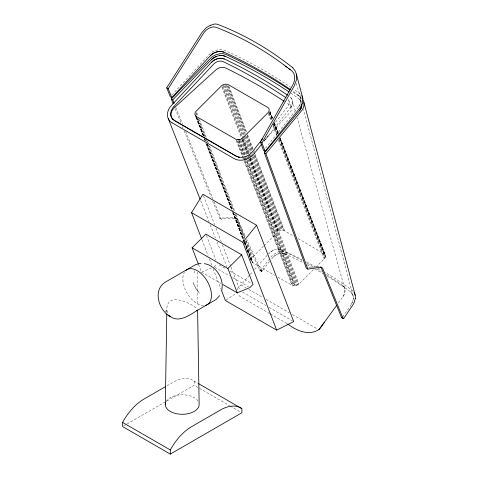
<?xml version="1.0" encoding="UTF-8"?>
<svg xmlns="http://www.w3.org/2000/svg" width="478" height="478" viewBox="0 0 478 478"><rect width="100%" height="100%" fill="white"/><g stroke="black" fill="none" stroke-linecap="round" stroke-linejoin="round"><path stroke-width="0.36" stroke-dasharray="2.39 1.79" d="M166.816 312.373C165.101 291.257 187.501 301.271 196.912 308.477M263.48 246.218L252.45 257.224C250.789 258.616 250.597 261.544 252.665 262.643L274.605 275.31M315.779 267.304L324.664 258.371L325.476 256.555L325.428 255.354L280.156 138.112M194.188 273.046L194.492 270.5M292.566 102.979L291.867 105.459L290.433 107.813L263.45 141.9L268.821 135.113M237.076 289.68L238.474 287.129L241.026 284.9A14.657 11.556 -35.1 0 1 241.916 283.812L249.707 275.029M342.696 317.016C346.233 310.204 358.685 300.017 350.625 291.897A529.373 425.683 -43 0 0 326.683 275.866M351.276 304.337L352.686 301.648L353.272 298.852L353.158 296.139L303.512 109.498M338.4 302.98C341.149 298.816 345.887 294.687 344.853 289.148L297.173 117.851M343.073 296.551C345.57 293.289 346.054 287.953 342.409 285.312A596.162 470.185 -35.1 0 0 326.456 274.701M290.433 107.813C292.906 104.67 293.611 99.376 289.943 96.819L291.526 98.474L292.369 100.601L295.368 111.386M265.445 148.294L298.601 106.845C304.337 99.532 297.101 90.491 296.39 82.754M298.601 106.845C301.427 103.517 302.06 97.835 298.2 95.02A627.321 487.136 -30.6 0 0 292.201 90.772M246.206 240.512L259.865 270.405L260.982 269.849L271.641 256.136L276.111 252.79A12.637 10.134 -42.8 0 1 282.856 251.309L285.946 252.043M259.739 270.339L261.358 271.265L262.165 271.026L269.622 261.4M273.016 125.439L287.631 106.761A7.618 5.915 -30.6 0 0 287.84 99.113M250.191 274.48L252.629 271.731M254.571 269.538L267.22 255.258M253.442 152.374L256.435 149.1M264.914 139.821L289.847 112.527A7.588 5.617 -21.1 0 0 289.584 104.879A723.823 535.599 -21.1 0 0 285.964 102.459M171.829 95.122L210.117 53.602A13.539 10.522 -30.6 0 1 214.933 50.662L218.494 49.694A13.103 10.187 -30.7 0 1 223.626 49.957L225.132 50.495A629.46 488.779 -30.6 0 1 290.588 87.193M214.108 266.909L217.287 263.742M264.005 245.698L277.664 232.069L280.323 230.492L284.004 230.498L293.641 235.995M277.832 277.168L292.028 285.366L295.541 285.844L298.971 284.075L313.676 269.401M225.998 300.106L235.762 293.504M166.971 385.794L172.695 382.49A40.905 23.613 -60 0 1 194.164 381.109L198.035 383.344M123.898 425.814L126.473 424.327M127.118 423.95L194.164 385.244L229.625 405.714M273.416 250.281L270.859 251.679L268.678 253.615C271.755 250.197 276.834 248.327 281.267 250.024L278.847 249.343L276.147 249.414M198.537 264.519L201.483 272.173L212.113 267.74M308.519 267.931L318.701 266.407A7.284 3.955 -62 0 1 320.039 266.539M212.71 201.029L219.719 218.261L233.473 217.215A7.284 4.445 -57.8 0 1 236.496 218.984L244.993 237.823M219.719 218.261L221.206 219.121L234.967 218.082A7.284 4.445 -57.8 0 1 237.99 219.844L245.573 236.664M284.792 253.902C280.042 252.187 274.868 254.786 271.857 258.496C274.862 254.756 280.018 252.049 284.792 253.902A529.373 425.683 -43 0 1 303.267 262.727M298.158 238.6L324.909 254.302M234.967 217.436L236.461 218.297M260.982 269.849L262.476 270.709M260.833 270.016L262.326 270.877M260.671 270.166L262.165 271.026M260.504 270.279L261.998 271.14M260.337 270.369L261.83 271.229M260.169 270.417L261.663 271.277M259.56 270.118L261.502 271.289M219.205 264.848L225.592 268.534M230.061 271.116L251.786 283.657M214.747 267.28L229.44 275.764M232.637 277.61L248.608 286.83M241.026 284.9L246.17 287.87M248.745 289.351L262.894 297.519M266.109 299.377L289.262 312.737M292.476 314.596L317.553 329.073M242.621 292.112L265.905 305.55M269.138 307.414L292.416 320.852M201.483 272.173L221.29 283.609M269.771 313.634L240.87 296.952L239.424 295.96L237.464 293.617M270.417 314.004L287.117 323.642M230.271 406.085L240.583 412.042M301.881 98.558L300.752 97.584A631.85 484.77 -27.8 0 0 292.309 91.704M300.429 94.178L299.67 93.521A629.46 488.779 -30.6 0 0 293.635 89.278M353.17 291.198L352.047 290.194A531.512 427.404 -43 0 0 324.897 272.221M290.851 93.168A629.711 483.133 -27.8 0 1 299.264 99.036L300.979 100.792L301.672 102.471M342.409 285.312L343.993 286.985L344.853 289.148M299.27 99.03L300.931 100.804L301.582 102.489M298.2 95.02L299.873 96.819L300.746 99.107M350.625 291.897L352.28 293.743L353.158 296.139M261.233 271.205L246.791 239.359M175.826 107.46L182.548 124.005M185.631 131.587L213.086 199.135M214.204 201.889L221.206 219.121M175.175 108.667L180.774 122.452M182.459 126.592L183.014 127.967M184.138 130.727L211.312 197.581M200.67 200.587L209.131 221.989M210.224 224.75L215.405 237.865M217.042 241.993L226.847 266.772M288.808 100.523L291.21 106.767M269.956 111.338L272.705 118.436M274.247 122.47L278.531 133.601M280.138 137.778L325.428 255.354M269.974 111.679L272.651 118.634M274.258 122.81L278.549 133.942M270.04 111.924L272.454 118.186M274.33 123.055L278.351 133.493M280.228 138.363L325.512 255.945M270.004 112.533L272.496 118.891M274.294 123.671L278.316 134.103M279.732 137.676L325.476 256.555M269.568 112.264L272.251 119.225M273.858 123.396L277.873 133.834M279.75 138.704L323.97 253.501M269.58 112.455L272.263 119.416M273.87 123.593L277.885 134.025M279.499 138.202L325.321 257.17M269.311 113.071L271.988 120.026M273.595 124.202L277.348 133.942M279.493 139.504L325.046 257.779M268.929 113.656L271.337 119.918M273.213 124.788L276.965 134.527M279.11 140.096L324.664 258.371M268.176 113.513L271.122 121.161M272.998 126.031L276.75 135.776M278.357 139.946L324.186 258.921M229.135 86.763L247.359 134.073M247.628 134.766L253.25 149.381M255.127 154.251L284.607 230.778M228.263 85.783L246.218 132.4M247.293 135.184L252.653 149.1M253.722 151.879L284.004 230.498M227.863 86.291L245.817 132.902M246.893 135.686L252.515 150.295M254.392 155.165L283.334 230.306M226.877 85.496L245.363 133.499M246.439 136.284L252.067 150.893M253.943 155.762L282.618 230.211M225.855 84.797L245.417 135.585M245.686 136.284L252.115 152.978M252.384 153.677L253.185 155.762M253.454 156.461L281.859 230.205M225.353 85.586L244.915 136.379M245.184 137.072L250.813 151.681M252.683 156.557L281.094 230.3M224.588 85.777L250.848 153.964M251.117 154.657L251.918 156.742M252.187 157.441L280.323 230.492M223.573 85.365L243.672 137.544M243.941 138.238L250.108 154.239M250.37 154.938L251.177 157.023M251.446 157.716L279.582 230.772M222.873 85.723L242.973 137.903M243.236 138.602L249.402 154.603M249.671 155.296L250.472 157.387M250.741 158.081L278.877 231.131M243.23 139.361L248.59 153.277M250.466 158.146L298.971 284.075M222.497 86.859L248.488 154.34M250.096 158.517L278.238 231.567M242.657 139.863L249.63 157.949M249.892 158.648L298.397 284.577M221.929 87.355L241.754 138.841M242.023 139.534L247.652 154.149M249.528 159.019L277.664 232.069M241.749 139.6L247.909 155.601M248.178 156.3L248.984 158.385M249.253 159.084L297.752 285.013M241.312 140.657L247.21 155.965M247.479 156.659L248.279 158.75M248.548 159.443L297.053 285.372M240.303 140.245L247.538 159.031M247.807 159.724L296.312 285.653M239.538 140.43L245.166 155.045M247.042 159.915L295.541 285.844M239.114 140.484L245.543 157.184M245.811 157.877L295.123 285.892M238.964 141.177L245.13 157.184M245.399 157.877L294.705 285.892M238.283 141.225L244.443 157.226M244.712 157.919L245.513 160.005M245.782 160.704L294.018 285.934M237.56 141.124L243.72 157.125M243.989 157.824L244.796 159.909M245.065 160.608L293.301 285.838M236.622 140.239L243.32 157.632M243.589 158.326L292.632 285.647M236.287 140.651L243.792 160.13M244.061 160.829L292.028 285.366M196.709 112.509L198.053 115.993M199.392 119.47L206.359 137.556M207.697 141.034L208.235 142.426M209.573 145.91L234.495 210.613M236.102 214.783L244.945 237.745M246.021 240.53L252.45 257.224M196.231 113.059L197.032 115.15M198.376 118.628L205.343 136.714M206.95 140.891L207.482 142.283M208.557 145.067L234.017 211.162M235.086 213.941L244.467 238.295M245.537 241.079L251.972 257.773M195.849 113.65L196.386 115.043M197.994 119.213L204.692 136.606M206.03 140.09L206.568 141.476M207.637 144.26L233.366 211.055M234.435 213.833L244.085 238.881M245.154 241.665L251.589 258.365M196.912 117.737L204.148 136.523M205.235 139.498L205.773 140.891M206.843 143.675L233.103 211.856M233.372 212.549L244.36 241.079M244.628 241.772L252.665 262.643M196.697 117.767L203.933 136.553M206.878 144.207L232.069 209.603M233.139 212.387L244.395 241.611M244.664 242.304L252.432 262.482M196.506 117.57L203.742 136.355M206.687 144.009L231.878 209.406M233.216 212.883L244.204 241.414M244.473 242.107L252.241 262.285M196.488 117.66L203.724 136.445M204.799 139.229L205.337 140.622M206.675 144.099L231.866 209.495M233.204 212.979L244.192 241.504M244.461 242.197L251.159 259.59M196.189 117.576L203.419 136.361M204.494 139.146L205.032 140.532M206.371 144.015L231.627 209.663M232.702 212.447L243.422 240.273M244.419 242.806L251.727 261.842M195.735 116.769L202.971 135.555M204.04 138.339L204.847 140.424M205.851 143.065L231.645 210.003M232.649 212.638L243.368 240.47M244.443 243.254L251.41 261.341M203.461 195.657L214.676 224.768M216.008 228.233L221.35 242.101M222.413 244.873L230.695 266.36M230.958 267.053L240.034 290.618M206.394 235.475L215.954 260.295M201.931 239.627L208.061 255.539M209.394 258.998L211.796 265.23M213.128 268.69L221.123 289.447M167.354 312.815L166.876 308.663M197.145 272.03L197.145 303.644M194.164 381.109L194.164 385.244M307.145 264.746A529.373 425.683 -43 0 1 312.265 267.501M314.805 268.911A529.373 425.683 -43 0 1 322.967 273.625M285.952 252.026A531.512 427.404 -43 0 1 301.887 259.572M306.446 261.908A531.512 427.404 -43 0 1 317.35 267.829M317.984 268.188A531.512 427.404 -43 0 1 321.766 270.369M250.125 155.272A11.807 8.735 -21.1 0 1 248.464 156.192M281.273 250.012A596.162 470.185 -35.1 0 1 302.293 260.6M307.3 263.342A596.162 470.185 -35.1 0 1 313.771 267.023M316.974 268.905A596.162 470.185 -35.1 0 1 321.425 271.582M203.646 305.591A20.237 11.687 60 0 1 187.029 292.96A20.237 11.687 60 0 1 184.394 272.251M166.147 401.502A16.921 9.769 0 0 1 182.238 394.75A16.921 9.769 0 0 1 198.334 401.502M166.547 310.766L165.4 311.22L166.9 310.861L166.547 310.766M199.266 293.122L195.639 287.989L193.01 282.283L195.639 287.989L199.266 293.122"/><path stroke-width="0.72" d="M165.316 404.519L166.792 313.861M221.834 290.594L222.258 285.33M355.333 298.523L353.768 303.536L344.19 317.876L343.312 318.509L341.579 317.577L321.389 267.985A7.284 3.955 -62 0 0 320.589 266.861M301.971 105.554L301.176 108.148L299.604 110.597L264.4 152.787L306.338 268.26L307.832 269.12L320.194 267.274A7.284 3.955 -62 0 1 322.883 268.845L343.073 318.438M292.841 67.87L295.117 70.78L296.378 74.066L302.837 98.378L302.586 103.045L300.148 107.634L265.099 151.454L263.605 150.594L260.468 141.954L292.775 85.006C294.55 81.75 295.255 77.806 294.113 74.221A10.534 8.526 -57.8 0 0 293.564 73.003L292.195 71.204L288.688 68.515M265.099 151.454L261.962 142.814L294.317 85.777L296.509 79.712L296.659 75.626A13.306 10.88 -56.7 0 0 296.497 74.658L296.378 74.066M201.668 238.934L191.541 212.644L202.929 194.271L256.602 225.252L293.713 321.598L276.672 330.119L225.383 300.519L221.655 290.827M299.604 110.597L301.134 108.153L301.917 103.666M290.379 89.523A627.321 487.136 -30.6 0 0 223.925 52.126C219.133 50.232 213.642 52.227 210.212 55.824L171.823 97.614L170.329 96.753L166.703 87.833L201.955 32.462L206.305 27.646L209.89 25.537A13.306 10.809 -56.5 0 1 210.828 25.209M171.823 97.614L168.196 88.699L203.395 33.412C205.456 30.281 208.617 27.76 212.351 27.025A10.534 8.652 -57.1 0 1 213.714 26.917L216.438 27.366L224.989 30.939A380.028 281.231 81.1 0 1 284.034 64.99M287.756 324.012C296.551 330.704 308.985 336.285 319.202 329.378A14.651 11.556 -35.1 0 0 319.71 328.715L324.383 322.28M319.71 328.715L336.697 305.322M262.518 138.859L252.474 151.699A11.89 9.231 -30.6 0 1 239.287 157.196L238.289 157.083M254.421 153.313L261.621 144.213M276.672 330.119L242.83 242.244L256.602 225.252M219.689 295.661L215.883 299.676L196.655 310.766C188.78 315.785 177.015 323.935 168.71 315.002M318.844 329.814L319.202 329.378M307.832 269.12L265.893 153.647L302.198 109.964A13.414 10.289 -27.8 0 0 303.972 105.369L303.894 102.364A13.145 10.086 -27.9 0 0 302.789 99.693M287.589 95.206A651.663 506.023 -30.6 0 0 224.302 58.943C219.856 57.127 214.736 58.919 211.527 62.271L171.477 105.435A14.74 11.448 -30.6 0 0 172.062 122.834M173.986 106.397L213.672 64.082A7.618 5.915 -30.6 0 1 223.256 61.668A718.44 557.88 -30.6 0 1 285.946 97.745M173.209 103.846L171.249 99.018L211.306 57.503A13.414 10.295 -27.8 0 1 216.17 54.689L219.749 53.793A13.145 10.092 -27.8 0 1 224.881 54.116L226.393 54.659A631.85 484.77 -27.8 0 1 289.865 90.055M174.141 103.326L172.743 99.884L211.384 59.678L213.78 57.701L216.588 56.273M198.268 263.826L192.102 247.825L205.863 234.101L241.641 254.756L253.065 284.398L249.886 287.571L237.267 292.835L221.929 283.98M237.267 292.835L227.887 268.487L241.641 254.756M210.212 55.824C213.678 52.311 219.133 50.339 223.913 52.138M211.527 62.271C214.771 59.015 219.874 57.199 224.307 58.937M196.655 310.766L197.504 310.061M211.384 59.678C214.951 56.296 220.4 54.295 225.156 56.255A629.711 483.133 -27.8 0 1 289.029 91.937M165.699 386.529L144.075 399.016A40.905 23.613 -60 0 0 122.607 422.427L122.607 426.555L170.311 454.1L241.874 412.783L241.874 408.654L198.681 383.715M210.828 25.197L214.927 23.924L217.203 24.211A382.065 282.761 81.1 0 1 292.859 67.822M238.498 139.833L240.775 139.265L242.693 137.969L267.907 112.814C269.55 111.44 269.789 108.464 267.692 107.395L228.329 84.678L225.586 84.104L223.31 84.666L221.392 85.962L196.177 111.117C194.534 112.491 194.295 115.467 196.392 116.536L235.756 139.259L238.845 139.791M201.017 263.324L195.639 264.615L165.227 282.181C152.303 290.421 158.935 310.33 170.341 316.783M237.745 139.833L239.269 139.737M219.593 55.603L222.527 55.55L225.156 56.255M204.315 263.647C213.839 265.099 220.734 274.109 222.121 283.281M284.147 101.258A723.823 535.599 -21.1 0 0 225.676 67.996A7.588 5.617 -21.1 0 0 215.895 69.848L174.452 107.616A11.807 8.735 -21.1 0 0 172.265 118.729L174.422 120.42L236.234 156.097L239.293 157.178M172.265 118.729L174.518 120.683L236.335 156.36L237.68 156.766M341.579 317.577L343.455 318.485M166.703 87.833L168.196 88.699M260.468 141.954L261.962 142.814M171.249 99.018L172.743 99.884M264.4 152.787L265.893 153.647M172.08 122.804L234.286 158.708A14.74 11.448 -30.6 0 0 254.392 153.295M191.541 212.644L242.83 242.244M342.111 317.565L343.604 318.426M341.417 317.368L343.312 318.509M192.102 247.825L227.887 268.487M122.607 422.427L170.311 449.971L170.311 454.1M284.022 65.014L287.141 67.35M285.581 66.185L290.23 69.68M195.448 115.736L196.392 116.536M168.304 118.729L200.121 199.207M303.894 102.364L355.202 295.261M197.605 310.108L199.159 404.519A16.921 9.769 0 0 1 180.911 414.265A16.921 9.769 0 0 1 165.525 402.996M354.073 292.399A12.637 10.158 -43.4 0 1 355.309 298.523M301.714 95.66A13.103 10.175 -30.8 0 1 302.831 98.378M173.15 119.542A11.872 9.219 -30.6 0 1 173.998 106.409M239.412 157.489A11.807 8.735 -21.1 0 1 238.313 157.214M185.572 270.721A20.237 11.687 60 0 1 207.267 281.273A20.237 11.687 60 0 1 205.558 305.346M170.311 449.971A40.905 23.613 -60 0 1 191.78 426.555L220.406 410.028A40.905 23.613 -60 0 1 241.874 408.654"/></g></svg>
